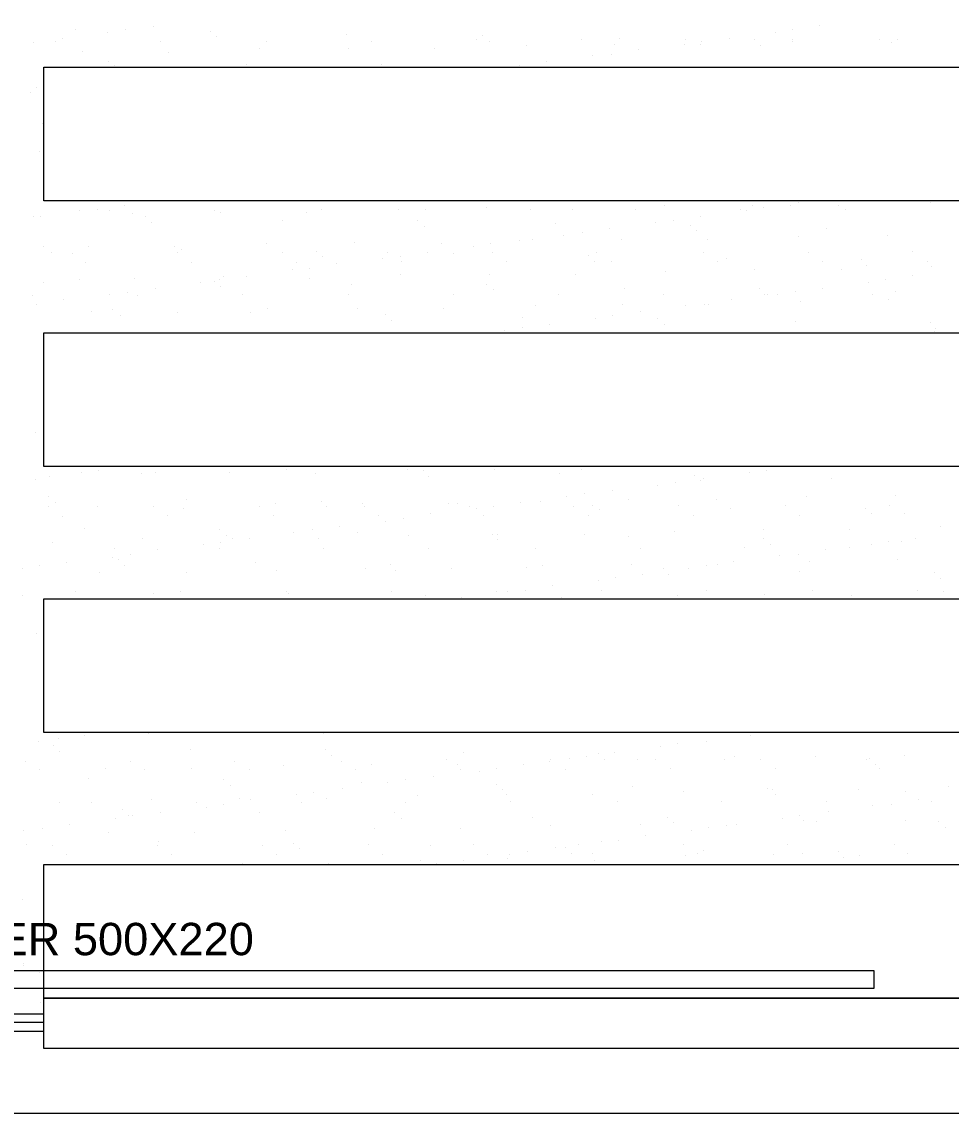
# Model space of a CAD drawing. Header units: millimetres. Extents: x 51.3 to 71.5, y 31.8 to 61.9.
# Drawn here: x 64.434 to 67.231, y 39.235 to 42.519 of the extents above; entities that cross this region are included whole.
import ezdxf

# ---------------------------------------------------------------- set-up
doc = ezdxf.new("R2010")
doc.units = ezdxf.units.MM
doc.layers.add('PDF_COTAS', color=1, linetype='Continuous')
doc.layers.add('PDF_Texto', color=7, linetype='Continuous')
for name, color, linetype, true_color in [('PDF_PISO', 7, 'Continuous', 0xb9b9b9), ('PDF_Portas', 7, 'Continuous', 0xb85b5b), ('PDF_Vegetação', 7, 'Continuous', 0x00dd37)]:
    doc.layers.add(name, color=color, linetype=linetype, true_color=true_color)
doc.styles.add('PDF Arial', font='arial.ttf')

msp = doc.modelspace()

# ---------------------------------------------------------------- linework, layer by layer
at = {"layer": 'PDF_COTAS', "lineweight": 5}
msp.add_lwpolyline([(58.3911, 39.2354), (70.1513, 39.2354)], dxfattribs=at)
at = {"layer": 'PDF_PISO', "lineweight": 5}
for points in [[(64.5004, 42.383), (69.5028, 42.383), (69.5028, 41.9809), (64.5004, 41.9809)], [(64.5004, 41.5831), (69.5028, 41.5831), (69.5028, 41.181), (64.5004, 41.181)], [(64.5004, 40.7833), (69.5028, 40.7833), (69.5028, 40.3812), (64.5004, 40.3812)], [(64.5004, 39.9834), (69.5028, 39.9834), (69.5028, 39.5813), (64.5004, 39.5813)], [(69.5028, 39.5813), (69.5028, 39.43), (64.5004, 39.43), (64.5004, 39.5813)]]:
    msp.add_lwpolyline(points, close=True, dxfattribs=at)
at = {"layer": 'PDF_Portas', "lineweight": 5}
for points in [[(53.4233, 44.4713), (58.4128, 39.4819), (64.5004, 39.4819), (64.5004, 39.5337), (58.4301, 39.5337), (53.4925, 44.4713)], [(64.5004, 39.5078), (58.4214, 39.5078), (53.4579, 44.4713)]]:
    msp.add_lwpolyline(points, dxfattribs=at)
msp.add_lwpolyline([(64.5004, 39.6116), (66.9994, 39.6116), (66.9994, 39.6634), (62.0014, 39.6634), (62.0014, 39.6116)], close=True, dxfattribs=at)
at = {"layer": 'PDF_Vegetação', "lineweight": 5}
for points in [[(64.5955, 42.4954), (64.5955, 42.4954)], [(64.7468, 42.4954), (64.7468, 42.4954)], [(64.829, 42.504), (64.829, 42.504)], [(66.753, 42.4954), (66.753, 42.4954)], [(66.8351, 42.5084), (66.8351, 42.5084)], [(64.535, 42.4608), (64.535, 42.4608)], [(64.5566, 42.4695), (64.5566, 42.4695)], [(64.6906, 42.4868), (64.6906, 42.4868)], [(64.8506, 42.4608), (64.8506, 42.4608)], [(65.0019, 42.4911), (65.0019, 42.4911)], [(65.0192, 42.4738), (65.0192, 42.4738)], [(65.1706, 42.4608), (65.1706, 42.4608)], [(65.4127, 42.4824), (65.4127, 42.4824)], [(65.4862, 42.4608), (65.4862, 42.4608)], [(65.8018, 42.4651), (65.8018, 42.4651)], [(65.8191, 42.4781), (65.8191, 42.4781)], [(65.8407, 42.4608), (65.8407, 42.4608)], [(66.1174, 42.4651), (66.1174, 42.4651)], [(66.2342, 42.4695), (66.2342, 42.4695)], [(66.433, 42.4651), (66.433, 42.4651)], [(66.4806, 42.4608), (66.4806, 42.4608)], [(66.5628, 42.4695), (66.5628, 42.4695)], [(66.6406, 42.4651), (66.6406, 42.4651)], [(66.7011, 42.4868), (66.7011, 42.4868)], [(66.753, 42.4651), (66.753, 42.4651)], [(66.753, 42.4608), (66.753, 42.4608)], [(67.0167, 42.4651), (67.0167, 42.4651)], [(67.0686, 42.4651), (67.0686, 42.4651)], [(64.4701, 42.4565), (64.4701, 42.4565)], [(64.6171, 42.4305), (64.6171, 42.4305)], [(65.1489, 42.4392), (65.1489, 42.4392)], [(65.417, 42.4392), (65.417, 42.4392)], [(65.6764, 42.4392), (65.6764, 42.4392)], [(65.9531, 42.4478), (65.9531, 42.4478)], [(66.2169, 42.4522), (66.2169, 42.4522)], [(66.2904, 42.4349), (66.2904, 42.4349)], [(66.4287, 42.4522), (66.4287, 42.4522)], [(66.4763, 42.4522), (66.4763, 42.4522)], [(66.6579, 42.4478), (66.6579, 42.4478)], [(67.0513, 42.4565), (67.0513, 42.4565)], [(64.695, 42.4003), (64.695, 42.4003)], [(64.8765, 42.4262), (64.8765, 42.4262)], [(66.0137, 42.4003), (66.0137, 42.4003)], [(66.152, 42.4176), (66.152, 42.4176)], [(66.2082, 42.4219), (66.2082, 42.4219)], [(64.7123, 42.3873), (64.7123, 42.3873)], [(65.11, 42.3916), (65.11, 42.3916)], [(65.5164, 42.3916), (65.5164, 42.3916)], [(65.9315, 42.3873), (65.9315, 42.3873)], [(64.4615, 42.3052), (64.4615, 42.3052)], [(64.4788, 42.3225), (64.4788, 42.3225)], [(64.4961, 42.2144), (64.4961, 42.2144)], [(64.4874, 42.1279), (64.4874, 42.1279)], [(64.7425, 41.9679), (64.7425, 41.9679)], [(66.3682, 41.9679), (66.3682, 41.9679)], [(66.6319, 41.9679), (66.6319, 41.9679)], [(66.7487, 41.9679), (66.7487, 41.9679)], [(66.7703, 41.9766), (66.7703, 41.9766)], [(66.8913, 41.9679), (66.8913, 41.9679)], [(67.1681, 41.9766), (67.1681, 41.9766)], [(64.6085, 41.9506), (64.6085, 41.9506)], [(64.6604, 41.955), (64.6604, 41.955)], [(64.6993, 41.9506), (64.6993, 41.9506)], [(64.7685, 41.942), (64.7685, 41.942)], [(65.0149, 41.9506), (65.0149, 41.9506)], [(65.0322, 41.9463), (65.0322, 41.9463)], [(65.2916, 41.9463), (65.2916, 41.9463)], [(65.3349, 41.955), (65.3349, 41.955)], [(65.5683, 41.955), (65.5683, 41.955)], [(65.6505, 41.955), (65.6505, 41.955)], [(65.8321, 41.9593), (65.8321, 41.9593)], [(65.9661, 41.955), (65.9661, 41.955)], [(66.0915, 41.955), (66.0915, 41.955)], [(66.2817, 41.955), (66.2817, 41.955)], [(66.5973, 41.955), (66.5973, 41.955)], [(66.6146, 41.9506), (66.6146, 41.9506)], [(66.6665, 41.9593), (66.6665, 41.9593)], [(66.913, 41.955), (66.913, 41.955)], [(64.4701, 41.9333), (64.4701, 41.9333)], [(64.4917, 41.9333), (64.4917, 41.9333)], [(64.8074, 41.9333), (64.8074, 41.9333)], [(64.8247, 41.916), (64.8247, 41.916)], [(65.2181, 41.9204), (65.2181, 41.9204)], [(65.6245, 41.9204), (65.6245, 41.9204)], [(65.6462, 41.9031), (65.6462, 41.9031)], [(66.0396, 41.9117), (66.0396, 41.9117)], [(66.3422, 41.916), (66.3422, 41.916)], [(66.3941, 41.9204), (66.3941, 41.9204)], [(66.446, 41.9074), (66.446, 41.9074)], [(66.4763, 41.9333), (66.4763, 41.9333)], [(66.0655, 41.8771), (66.0655, 41.8771)], [(66.1217, 41.8858), (66.1217, 41.8858)], [(66.2039, 41.8987), (66.2039, 41.8987)], [(66.4633, 41.8901), (66.4633, 41.8901)], [(66.7703, 41.8728), (66.7703, 41.8728)], [(66.8568, 41.8987), (66.8568, 41.8987)], [(67.0383, 41.8771), (67.0383, 41.8771)], [(64.5004, 41.8425), (64.5004, 41.8425)], [(64.6344, 41.8425), (64.6344, 41.8425)], [(64.8938, 41.8425), (64.8938, 41.8425)], [(65.1706, 41.8512), (65.1706, 41.8512)], [(65.4343, 41.8555), (65.4343, 41.8555)], [(65.698, 41.8512), (65.698, 41.8512)], [(65.7932, 41.8425), (65.7932, 41.8425)], [(65.845, 41.8512), (65.845, 41.8512)], [(65.9315, 41.8598), (65.9315, 41.8598)], [(65.9704, 41.8642), (65.9704, 41.8642)], [(66.2385, 41.8642), (66.2385, 41.8642)], [(66.4979, 41.8642), (66.4979, 41.8642)], [(64.522, 41.8252), (64.522, 41.8252)], [(64.5869, 41.8209), (64.5869, 41.8209)], [(64.9025, 41.8252), (64.9025, 41.8252)], [(64.9155, 41.8339), (64.9155, 41.8339)], [(65.2181, 41.8252), (65.2181, 41.8252)], [(65.3219, 41.8296), (65.3219, 41.8296)], [(65.3392, 41.8123), (65.3392, 41.8123)], [(65.5208, 41.8079), (65.5208, 41.8079)], [(65.5337, 41.8252), (65.5337, 41.8252)], [(65.5726, 41.8123), (65.5726, 41.8123)], [(65.6548, 41.8252), (65.6548, 41.8252)], [(65.7326, 41.8209), (65.7326, 41.8209)], [(65.8494, 41.8252), (65.8494, 41.8252)], [(66.139, 41.8166), (66.139, 41.8166)], [(66.165, 41.8252), (66.165, 41.8252)], [(66.4849, 41.8252), (66.4849, 41.8252)], [(66.5541, 41.8079), (66.5541, 41.8079)], [(66.8006, 41.8252), (66.8006, 41.8252)], [(66.9605, 41.8036), (66.9605, 41.8036)], [(67.1162, 41.8296), (67.1162, 41.8296)], [(64.6258, 41.795), (64.6258, 41.795)], [(64.9457, 41.795), (64.9457, 41.795)], [(65.2484, 41.7734), (65.2484, 41.7734)], [(65.2613, 41.795), (65.2613, 41.795)], [(65.3003, 41.7777), (65.3003, 41.7777)], [(65.3824, 41.7907), (65.3824, 41.7907)], [(65.577, 41.7993), (65.577, 41.7993)], [(65.8926, 41.7993), (65.8926, 41.7993)], [(66.1563, 41.7993), (66.1563, 41.7993)], [(66.2082, 41.7993), (66.2082, 41.7993)], [(66.5282, 41.7993), (66.5282, 41.7993)], [(66.6406, 41.7734), (66.6406, 41.7734)], [(66.8438, 41.7993), (66.8438, 41.7993)], [(66.9, 41.7734), (66.9, 41.7734)], [(66.9778, 41.7863), (66.9778, 41.7863)], [(67.1594, 41.7993), (67.1594, 41.7993)], [(67.1724, 41.782), (67.1724, 41.782)], [(64.6085, 41.7431), (64.6085, 41.7431)], [(64.7728, 41.7474), (64.7728, 41.7474)], [(65.0149, 41.7388), (65.0149, 41.7388)], [(65.0279, 41.7431), (65.0279, 41.7431)], [(65.0408, 41.7517), (65.0408, 41.7517)], [(65.11, 41.7517), (65.11, 41.7517)], [(65.3003, 41.7474), (65.3003, 41.7474)], [(65.5726, 41.7604), (65.5726, 41.7604)], [(65.8407, 41.7604), (65.8407, 41.7604)], [(66.1001, 41.7604), (66.1001, 41.7604)], [(66.3725, 41.769), (66.3725, 41.769)], [(67.034, 41.7431), (67.034, 41.7431)], [(67.1162, 41.7561), (67.1162, 41.7561)], [(64.5004, 41.7344), (64.5004, 41.7344)], [(64.7512, 41.7042), (64.7512, 41.7042)], [(64.8376, 41.7172), (64.8376, 41.7172)], [(64.9717, 41.7344), (64.9717, 41.7344)], [(65.0322, 41.7215), (65.0322, 41.7215)], [(65.4256, 41.7301), (65.4256, 41.7301)], [(65.8321, 41.7301), (65.8321, 41.7301)], [(65.8537, 41.7128), (65.8537, 41.7128)], [(66.2471, 41.7172), (66.2471, 41.7172)], [(66.6535, 41.7172), (66.6535, 41.7172)], [(66.7616, 41.7085), (66.7616, 41.7085)], [(66.8438, 41.7172), (66.8438, 41.7172)], [(66.9821, 41.7344), (66.9821, 41.7344)], [(67.0643, 41.7085), (67.0643, 41.7085)], [(64.4658, 41.6955), (64.4658, 41.6955)], [(64.5609, 41.6826), (64.5609, 41.6826)], [(64.6993, 41.6999), (64.6993, 41.6999)], [(64.7814, 41.6955), (64.7814, 41.6955)], [(65.0971, 41.6999), (65.0971, 41.6999)], [(65.417, 41.6999), (65.417, 41.6999)], [(65.7326, 41.6999), (65.7326, 41.6999)], [(66.0482, 41.6999), (66.0482, 41.6999)], [(66.3639, 41.6999), (66.3639, 41.6999)], [(66.5714, 41.6826), (66.5714, 41.6826)], [(66.6708, 41.6999), (66.6708, 41.6999)], [(66.6795, 41.6999), (66.6795, 41.6999)], [(66.7098, 41.6999), (66.7098, 41.6999)], [(66.7789, 41.6782), (66.7789, 41.6782)], [(66.9951, 41.6999), (66.9951, 41.6999)], [(67.0427, 41.6826), (67.0427, 41.6826)], [(64.4788, 41.6696), (64.4788, 41.6696)], [(64.6431, 41.648), (64.6431, 41.648)], [(64.7079, 41.6523), (64.7079, 41.6523)], [(64.9025, 41.6437), (64.9025, 41.6437)], [(65.123, 41.6437), (65.123, 41.6437)], [(65.1749, 41.6566), (65.1749, 41.6566)], [(65.4429, 41.6566), (65.4429, 41.6566)], [(65.5294, 41.6393), (65.5294, 41.6393)], [(65.7024, 41.6566), (65.7024, 41.6566)], [(65.9791, 41.6653), (65.9791, 41.6653)], [(66.2428, 41.6696), (66.2428, 41.6696)], [(66.2947, 41.648), (66.2947, 41.648)], [(66.433, 41.6653), (66.433, 41.6653)], [(66.4893, 41.6696), (66.4893, 41.6696)], [(66.5022, 41.6696), (66.5022, 41.6696)], [(64.7295, 41.635), (64.7295, 41.635)], [(65.5467, 41.622), (65.5467, 41.622)], [(65.9402, 41.6307), (65.9402, 41.6307)], [(66.0223, 41.6091), (66.0223, 41.6091)], [(66.1607, 41.6264), (66.1607, 41.6264)], [(66.2125, 41.635), (66.2125, 41.635)], [(66.3466, 41.6264), (66.3466, 41.6264)], [(66.3682, 41.6091), (66.3682, 41.6091)], [(66.7616, 41.6177), (66.7616, 41.6177)], [(67.1681, 41.6134), (67.1681, 41.6134)], [(65.8883, 41.5918), (65.8883, 41.5918)], [(65.9402, 41.6004), (65.9402, 41.6004)], [(67.181, 41.5874), (67.181, 41.5874)], [(67.1854, 41.5961), (67.1854, 41.5961)], [(64.4745, 41.2848), (64.4745, 41.2848)], [(64.7512, 41.181), (64.7512, 41.181)], [(64.8203, 41.181), (64.8203, 41.181)], [(66.7573, 41.181), (66.7573, 41.181)], [(64.5177, 41.1508), (64.5177, 41.1508)], [(64.6128, 41.1637), (64.6128, 41.1637)], [(64.6647, 41.1681), (64.6647, 41.1681)], [(64.7944, 41.1594), (64.7944, 41.1594)], [(64.8376, 41.1637), (64.8376, 41.1637)], [(65.0581, 41.1637), (65.0581, 41.1637)], [(65.2311, 41.1724), (65.2311, 41.1724)], [(65.3176, 41.1594), (65.3176, 41.1594)], [(65.5943, 41.1724), (65.5943, 41.1724)], [(65.6418, 41.1681), (65.6418, 41.1681)], [(65.6591, 41.1508), (65.6591, 41.1508)], [(65.858, 41.1724), (65.858, 41.1724)], [(66.0526, 41.1594), (66.0526, 41.1594)], [(66.1174, 41.1724), (66.1174, 41.1724)], [(66.459, 41.1551), (66.459, 41.1551)], [(66.4849, 41.1464), (66.4849, 41.1464)], [(66.6233, 41.1637), (66.6233, 41.1637)], [(66.6752, 41.1681), (66.6752, 41.1681)], [(66.8697, 41.1464), (66.8697, 41.1464)], [(64.4745, 41.1421), (64.4745, 41.1421)], [(66.3466, 41.1248), (66.3466, 41.1248)], [(66.4028, 41.1335), (66.4028, 41.1335)], [(66.4763, 41.1378), (66.4763, 41.1378)], [(64.5134, 41.0902), (64.5134, 41.0902)], [(64.9284, 41.0816), (64.9284, 41.0816)], [(66.0742, 41.0902), (66.0742, 41.0902)], [(66.1261, 41.0989), (66.1261, 41.0989)], [(66.2125, 41.1075), (66.2125, 41.1075)], [(66.2601, 41.0816), (66.2601, 41.0816)], [(66.5238, 41.0816), (66.5238, 41.0816)], [(66.7962, 41.0902), (66.7962, 41.0902)], [(67.0643, 41.0946), (67.0643, 41.0946)], [(64.5134, 41.06), (64.5134, 41.06)], [(64.535, 41.0729), (64.535, 41.0729)], [(64.6604, 41.06), (64.6604, 41.06)], [(64.829, 41.06), (64.829, 41.06)], [(64.9198, 41.0556), (64.9198, 41.0556)], [(65.1489, 41.06), (65.1489, 41.06)], [(65.1965, 41.0686), (65.1965, 41.0686)], [(65.3349, 41.0773), (65.3349, 41.0773)], [(65.3521, 41.06), (65.3521, 41.06)], [(65.4602, 41.0686), (65.4602, 41.0686)], [(65.4646, 41.06), (65.4646, 41.06)], [(65.7197, 41.0686), (65.7197, 41.0686)], [(65.7456, 41.0686), (65.7456, 41.0686)], [(65.7802, 41.06), (65.7802, 41.06)], [(65.8018, 41.0556), (65.8018, 41.0556)], [(65.8537, 41.06), (65.8537, 41.06)], [(65.9358, 41.0729), (65.9358, 41.0729)], [(65.9964, 41.0773), (65.9964, 41.0773)], [(66.0958, 41.06), (66.0958, 41.06)], [(66.152, 41.0643), (66.152, 41.0643)], [(66.1736, 41.0513), (66.1736, 41.0513)], [(66.4114, 41.0643), (66.4114, 41.0643)], [(66.5671, 41.0556), (66.5671, 41.0556)], [(66.7314, 41.0643), (66.7314, 41.0643)], [(66.9735, 41.0556), (66.9735, 41.0556)], [(67.047, 41.0643), (67.047, 41.0643)], [(64.5566, 41.0297), (64.5566, 41.0297)], [(64.8722, 41.034), (64.8722, 41.034)], [(65.1922, 41.034), (65.1922, 41.034)], [(65.5078, 41.034), (65.5078, 41.034)], [(65.5294, 41.0167), (65.5294, 41.0167)], [(65.5813, 41.0254), (65.5813, 41.0254)], [(65.6634, 41.0383), (65.6634, 41.0383)], [(65.8234, 41.034), (65.8234, 41.034)], [(66.139, 41.034), (66.139, 41.034)], [(66.4547, 41.034), (66.4547, 41.034)], [(66.7746, 41.034), (66.7746, 41.034)], [(66.9908, 41.0383), (66.9908, 41.0383)], [(67.0902, 41.0383), (67.0902, 41.0383)], [(64.6215, 40.9951), (64.6215, 40.9951)], [(65.0279, 40.9908), (65.0279, 40.9908)], [(65.2527, 40.9821), (65.2527, 40.9821)], [(65.3089, 40.9908), (65.3089, 40.9908)], [(65.3911, 40.9994), (65.3911, 40.9994)], [(65.4429, 40.9821), (65.4429, 40.9821)], [(66.3985, 40.9865), (66.3985, 40.9865)], [(66.6665, 40.9908), (66.6665, 40.9908)], [(66.9259, 40.9908), (66.9259, 40.9908)], [(67.1983, 40.9994), (67.1983, 40.9994)], [(64.5263, 40.9519), (64.5263, 40.9519)], [(64.7987, 40.9648), (64.7987, 40.9648)], [(65.0322, 40.9519), (65.0322, 40.9519)], [(65.0495, 40.9735), (65.0495, 40.9735)], [(65.0668, 40.9648), (65.0668, 40.9648)], [(65.1187, 40.9648), (65.1187, 40.9648)], [(65.3262, 40.9648), (65.3262, 40.9648)], [(65.5986, 40.9735), (65.5986, 40.9735)], [(65.8494, 40.9778), (65.8494, 40.9778)], [(65.8667, 40.9778), (65.8667, 40.9778)], [(65.8667, 40.9605), (65.8667, 40.9605)], [(66.1261, 40.9778), (66.1261, 40.9778)], [(66.2601, 40.9692), (66.2601, 40.9692)], [(66.6665, 40.9648), (66.6665, 40.9648)], [(67.0427, 40.9562), (67.0427, 40.9562)], [(67.0816, 40.9562), (67.0816, 40.9562)], [(67.1248, 40.9648), (67.1248, 40.9648)], [(64.7123, 40.9346), (64.7123, 40.9346)], [(64.7598, 40.9173), (64.7598, 40.9173)], [(64.842, 40.9303), (64.842, 40.9303)], [(64.9803, 40.9476), (64.9803, 40.9476)], [(65.0279, 40.9346), (65.0279, 40.9346)], [(65.3435, 40.9346), (65.3435, 40.9346)], [(65.6591, 40.9346), (65.6591, 40.9346)], [(65.9791, 40.9346), (65.9791, 40.9346)], [(66.2947, 40.9346), (66.2947, 40.9346)], [(66.6103, 40.9389), (66.6103, 40.9389)], [(66.6881, 40.9476), (66.6881, 40.9476)], [(66.7703, 40.9173), (66.7703, 40.9173)], [(66.8524, 40.9303), (66.8524, 40.9303)], [(66.9259, 40.9389), (66.9259, 40.9389)], [(66.9908, 40.9476), (66.9908, 40.9476)], [(64.5696, 40.8913), (64.5696, 40.8913)], [(64.7079, 40.9086), (64.7079, 40.9086)], [(64.7252, 40.9), (64.7252, 40.9)], [(65.136, 40.8913), (65.136, 40.8913)], [(65.5424, 40.887), (65.5424, 40.887)], [(66.2687, 40.887), (66.2687, 40.887)], [(66.5282, 40.887), (66.5282, 40.887)], [(66.5757, 40.8957), (66.5757, 40.8957)], [(66.7141, 40.913), (66.7141, 40.913)], [(66.8049, 40.8957), (66.8049, 40.8957)], [(67.0686, 40.9), (67.0686, 40.9)], [(64.4355, 40.8741), (64.4355, 40.8741)], [(64.4874, 40.8827), (64.4874, 40.8827)], [(64.669, 40.8611), (64.669, 40.8611)], [(64.7425, 40.8827), (64.7425, 40.8827)], [(64.9284, 40.8611), (64.9284, 40.8611)], [(65.2008, 40.8697), (65.2008, 40.8697)], [(65.4689, 40.8741), (65.4689, 40.8741)], [(65.5597, 40.8697), (65.5597, 40.8697)], [(65.7283, 40.8741), (65.7283, 40.8741)], [(65.9531, 40.8784), (65.9531, 40.8784)], [(66.0007, 40.8827), (66.0007, 40.8827)], [(66.3033, 40.8568), (66.3033, 40.8568)], [(66.3639, 40.8741), (66.3639, 40.8741)], [(66.3812, 40.8568), (66.3812, 40.8568)], [(66.4417, 40.8741), (66.4417, 40.8741)], [(66.4936, 40.8827), (66.4936, 40.8827)], [(66.7746, 40.8654), (66.7746, 40.8654)], [(67.181, 40.8611), (67.181, 40.8611)], [(66.031, 40.8222), (66.031, 40.8222)], [(66.1693, 40.8395), (66.1693, 40.8395)], [(66.2212, 40.8481), (66.2212, 40.8481)], [(67.1983, 40.8438), (67.1983, 40.8438)], [(64.4355, 40.7919), (64.4355, 40.7919)], [(64.5955, 40.8049), (64.5955, 40.8049)], [(64.829, 40.8005), (64.829, 40.8005)], [(64.9111, 40.8049), (64.9111, 40.8049)], [(65.2311, 40.8049), (65.2311, 40.8049)], [(65.2354, 40.8005), (65.2354, 40.8005)], [(65.5467, 40.8049), (65.5467, 40.8049)], [(65.6505, 40.7919), (65.6505, 40.7919)], [(65.7586, 40.7876), (65.7586, 40.7876)], [(65.8623, 40.8049), (65.8623, 40.8049)], [(65.8969, 40.8049), (65.8969, 40.8049)], [(65.9488, 40.8092), (65.9488, 40.8092)], [(66.0569, 40.7876), (66.0569, 40.7876)], [(66.178, 40.8092), (66.178, 40.8092)], [(66.4071, 40.7919), (66.4071, 40.7919)], [(66.4936, 40.8092), (66.4936, 40.8092)], [(66.6708, 40.7962), (66.6708, 40.7962)], [(66.8135, 40.8092), (66.8135, 40.8092)], [(66.9303, 40.7919), (66.9303, 40.7919)], [(67.1291, 40.8092), (67.1291, 40.8092)], [(67.207, 40.8049), (67.207, 40.8049)], [(65.871, 40.7833), (65.871, 40.7833)], [(64.4788, 40.6795), (64.4788, 40.6795)], [(64.5436, 40.3639), (64.5436, 40.3639)], [(64.6215, 40.3725), (64.6215, 40.3725)], [(64.6733, 40.3812), (64.6733, 40.3812)], [(64.816, 40.3768), (64.816, 40.3768)], [(65.0841, 40.3812), (65.0841, 40.3812)], [(65.3435, 40.3768), (65.3435, 40.3768)], [(66.6276, 40.3725), (66.6276, 40.3725)], [(66.6838, 40.3812), (66.6838, 40.3812)], [(64.4831, 40.3552), (64.4831, 40.3552)], [(64.5307, 40.3422), (64.5307, 40.3422)], [(64.548, 40.325), (64.548, 40.325)], [(64.9414, 40.3293), (64.9414, 40.3293)], [(65.3478, 40.3293), (65.3478, 40.3293)], [(66.3552, 40.3379), (66.3552, 40.3379)], [(66.4071, 40.3466), (66.4071, 40.3466)], [(66.4936, 40.3552), (66.4936, 40.3552)], [(64.4442, 40.2947), (64.4442, 40.2947)], [(64.7598, 40.2947), (64.7598, 40.2947)], [(65.0754, 40.2947), (65.0754, 40.2947)], [(65.3651, 40.312), (65.3651, 40.312)], [(65.3954, 40.2947), (65.3954, 40.2947)], [(65.711, 40.299), (65.711, 40.299)], [(65.7629, 40.3206), (65.7629, 40.3206)], [(66.0223, 40.2947), (66.0223, 40.2947)], [(66.0266, 40.299), (66.0266, 40.299)], [(66.0828, 40.3033), (66.0828, 40.3033)], [(66.1347, 40.3077), (66.1347, 40.3077)], [(66.1693, 40.3163), (66.1693, 40.3163)], [(66.1866, 40.299), (66.1866, 40.299)], [(66.2169, 40.3206), (66.2169, 40.3206)], [(66.286, 40.299), (66.286, 40.299)], [(66.3422, 40.299), (66.3422, 40.299)], [(66.5498, 40.299), (66.5498, 40.299)], [(66.58, 40.3077), (66.58, 40.3077)], [(66.6579, 40.299), (66.6579, 40.299)], [(66.8222, 40.3077), (66.8222, 40.3077)], [(66.9778, 40.299), (66.9778, 40.299)], [(66.9865, 40.3033), (66.9865, 40.3033)], [(67.0902, 40.312), (67.0902, 40.312)], [(64.4874, 40.2687), (64.4874, 40.2687)], [(64.6863, 40.2731), (64.6863, 40.2731)], [(64.803, 40.2687), (64.803, 40.2687)], [(64.9457, 40.2731), (64.9457, 40.2731)], [(65.1187, 40.2687), (65.1187, 40.2687)], [(65.2224, 40.2817), (65.2224, 40.2817)], [(65.4386, 40.2687), (65.4386, 40.2687)], [(65.4862, 40.286), (65.4862, 40.286)], [(65.7456, 40.286), (65.7456, 40.286)], [(65.7542, 40.2687), (65.7542, 40.2687)], [(65.8104, 40.2644), (65.8104, 40.2644)], [(65.8623, 40.2731), (65.8623, 40.2731)], [(65.9445, 40.286), (65.9445, 40.286)], [(66.0699, 40.2687), (66.0699, 40.2687)], [(66.3855, 40.2731), (66.3855, 40.2731)], [(66.7011, 40.2731), (66.7011, 40.2731)], [(67.0038, 40.286), (67.0038, 40.286)], [(67.0167, 40.2731), (67.0167, 40.2731)], [(64.6344, 40.2428), (64.6344, 40.2428)], [(65.0408, 40.2385), (65.0408, 40.2385)], [(65.4559, 40.2298), (65.4559, 40.2298)], [(65.5337, 40.2298), (65.5337, 40.2298)], [(65.5899, 40.2385), (65.5899, 40.2385)], [(65.6721, 40.2471), (65.6721, 40.2471)], [(65.0625, 40.2212), (65.0625, 40.2212)], [(65.2613, 40.1952), (65.2613, 40.1952)], [(65.3132, 40.1996), (65.3132, 40.1996)], [(65.3997, 40.2125), (65.3997, 40.2125)], [(65.8623, 40.2255), (65.8623, 40.2255)], [(65.8796, 40.2082), (65.8796, 40.2082)], [(65.8926, 40.1952), (65.8926, 40.1952)], [(66.152, 40.1952), (66.152, 40.1952)], [(66.2731, 40.2169), (66.2731, 40.2169)], [(66.4244, 40.2039), (66.4244, 40.2039)], [(66.6795, 40.2125), (66.6795, 40.2125)], [(66.6925, 40.2082), (66.6925, 40.2082)], [(66.7011, 40.1952), (66.7011, 40.1952)], [(66.9519, 40.2082), (66.9519, 40.2082)], [(67.0946, 40.2039), (67.0946, 40.2039)], [(67.2243, 40.2169), (67.2243, 40.2169)], [(64.548, 40.1693), (64.548, 40.1693)], [(64.6431, 40.1693), (64.6431, 40.1693)], [(64.8247, 40.178), (64.8247, 40.178)], [(64.9587, 40.1693), (64.9587, 40.1693)], [(65.0408, 40.165), (65.0408, 40.165)], [(65.0884, 40.1823), (65.0884, 40.1823)], [(65.123, 40.178), (65.123, 40.178)], [(65.2743, 40.1693), (65.2743, 40.1693)], [(65.3521, 40.1823), (65.3521, 40.1823)], [(65.5899, 40.1693), (65.5899, 40.1693)], [(65.6245, 40.1909), (65.6245, 40.1909)], [(65.9056, 40.1736), (65.9056, 40.1736)], [(66.2255, 40.1736), (66.2255, 40.1736)], [(66.5411, 40.1736), (66.5411, 40.1736)], [(66.8568, 40.1736), (66.8568, 40.1736)], [(66.9951, 40.1607), (66.9951, 40.1607)], [(67.0513, 40.165), (67.0513, 40.165)], [(67.1335, 40.178), (67.1335, 40.178)], [(67.1724, 40.1736), (67.1724, 40.1736)], [(64.7382, 40.1477), (64.7382, 40.1477)], [(64.7555, 40.1304), (64.7555, 40.1304)], [(64.7685, 40.1304), (64.7685, 40.1304)], [(64.8506, 40.139), (64.8506, 40.139)], [(64.989, 40.1563), (64.989, 40.1563)], [(65.1489, 40.139), (65.1489, 40.139)], [(65.5554, 40.139), (65.5554, 40.139)], [(66.7746, 40.1304), (66.7746, 40.1304)], [(66.8611, 40.1434), (66.8611, 40.1434)], [(64.5782, 40.1044), (64.5782, 40.1044)], [(64.7166, 40.1217), (64.7166, 40.1217)], [(65.577, 40.1217), (65.577, 40.1217)], [(65.9704, 40.1261), (65.9704, 40.1261)], [(66.0266, 40.1001), (66.0266, 40.1001)], [(66.2947, 40.1044), (66.2947, 40.1044)], [(66.3768, 40.1261), (66.3768, 40.1261)], [(66.3941, 40.1088), (66.3941, 40.1088)], [(66.5022, 40.0958), (66.5022, 40.0958)], [(66.5541, 40.1001), (66.5541, 40.1001)], [(66.5844, 40.1044), (66.5844, 40.1044)], [(66.7227, 40.1217), (66.7227, 40.1217)], [(66.7876, 40.1174), (66.7876, 40.1174)], [(66.8265, 40.1131), (66.8265, 40.1131)], [(67.0946, 40.1174), (67.0946, 40.1174)], [(67.194, 40.1131), (67.194, 40.1131)], [(67.2156, 40.0958), (67.2156, 40.0958)], [(64.4399, 40.0872), (64.4399, 40.0872)], [(64.4961, 40.0915), (64.4961, 40.0915)], [(64.695, 40.0785), (64.695, 40.0785)], [(64.9544, 40.0785), (64.9544, 40.0785)], [(65.2268, 40.0872), (65.2268, 40.0872)], [(65.4948, 40.0915), (65.4948, 40.0915)], [(65.7542, 40.0915), (65.7542, 40.0915)], [(66.312, 40.0699), (66.312, 40.0699)], [(66.4503, 40.0872), (66.4503, 40.0872)], [(64.4485, 40.0439), (64.4485, 40.0439)], [(64.5263, 40.0396), (64.5263, 40.0396)], [(64.842, 40.0396), (64.842, 40.0396)], [(64.8463, 40.0526), (64.8463, 40.0526)], [(65.1576, 40.0396), (65.1576, 40.0396)], [(65.2527, 40.0482), (65.2527, 40.0482)], [(65.27, 40.0309), (65.27, 40.0309)], [(65.4775, 40.0439), (65.4775, 40.0439)], [(65.6634, 40.0396), (65.6634, 40.0396)], [(65.7932, 40.0439), (65.7932, 40.0439)], [(66.0396, 40.0353), (66.0396, 40.0353)], [(66.0699, 40.0353), (66.0699, 40.0353)], [(66.1088, 40.0439), (66.1088, 40.0439)], [(66.178, 40.0526), (66.178, 40.0526)], [(66.2298, 40.0569), (66.2298, 40.0569)], [(66.4244, 40.0439), (66.4244, 40.0439)], [(66.74, 40.0439), (66.74, 40.0439)], [(67.06, 40.0439), (67.06, 40.0439)], [(64.5696, 40.0137), (64.5696, 40.0137)], [(64.8852, 40.0137), (64.8852, 40.0137)], [(65.2008, 40.0137), (65.2008, 40.0137)], [(65.5208, 40.0137), (65.5208, 40.0137)], [(65.8364, 40.0137), (65.8364, 40.0137)], [(65.8969, 40.0007), (65.8969, 40.0007)], [(65.9012, 40.0137), (65.9012, 40.0137)], [(65.9574, 40.0223), (65.9574, 40.0223)], [(66.0872, 40.018), (66.0872, 40.018)], [(66.152, 40.018), (66.152, 40.018)], [(66.433, 40.0093), (66.433, 40.0093)], [(66.4676, 40.018), (66.4676, 40.018)], [(66.4849, 40.0266), (66.4849, 40.0266)], [(66.6968, 40.0137), (66.6968, 40.0137)], [(66.7833, 40.018), (66.7833, 40.018)], [(66.8913, 40.0223), (66.8913, 40.0223)], [(66.9086, 40.005), (66.9086, 40.005)], [(66.9562, 40.0093), (66.9562, 40.0093)], [(67.0989, 40.018), (67.0989, 40.018)], [(64.829, 39.9834), (64.829, 39.9834)], [(65.0971, 39.9877), (65.0971, 39.9877)], [(65.3565, 39.9877), (65.3565, 39.9877)], [(65.6332, 39.9964), (65.6332, 39.9964)], [(65.6807, 39.9877), (65.6807, 39.9877)], [(65.7629, 39.9964), (65.7629, 39.9964)], [(66.1563, 39.9964), (66.1563, 39.9964)], [(64.4355, 39.8796), (64.4355, 39.8796)], [(64.4399, 39.6851), (64.4399, 39.6851)], [(64.4399, 39.6807), (64.4399, 39.6807)], [(64.4874, 39.6591), (64.4874, 39.6591)], [(64.4917, 39.5683), (64.4917, 39.5683)]]:
    msp.add_lwpolyline(points, dxfattribs=at)

# ---------------------------------------------------------------- texts
at = {"layer": 'PDF_Texto', "insert": (63.1212, 39.7093), "char_height": 0.0974, "attachment_point": 7, "style": 'PDF Arial'}
msp.add_mtext('PORTÃO DE CORRER 500X220', dxfattribs=at)

doc.saveas('drawing.dxf')
